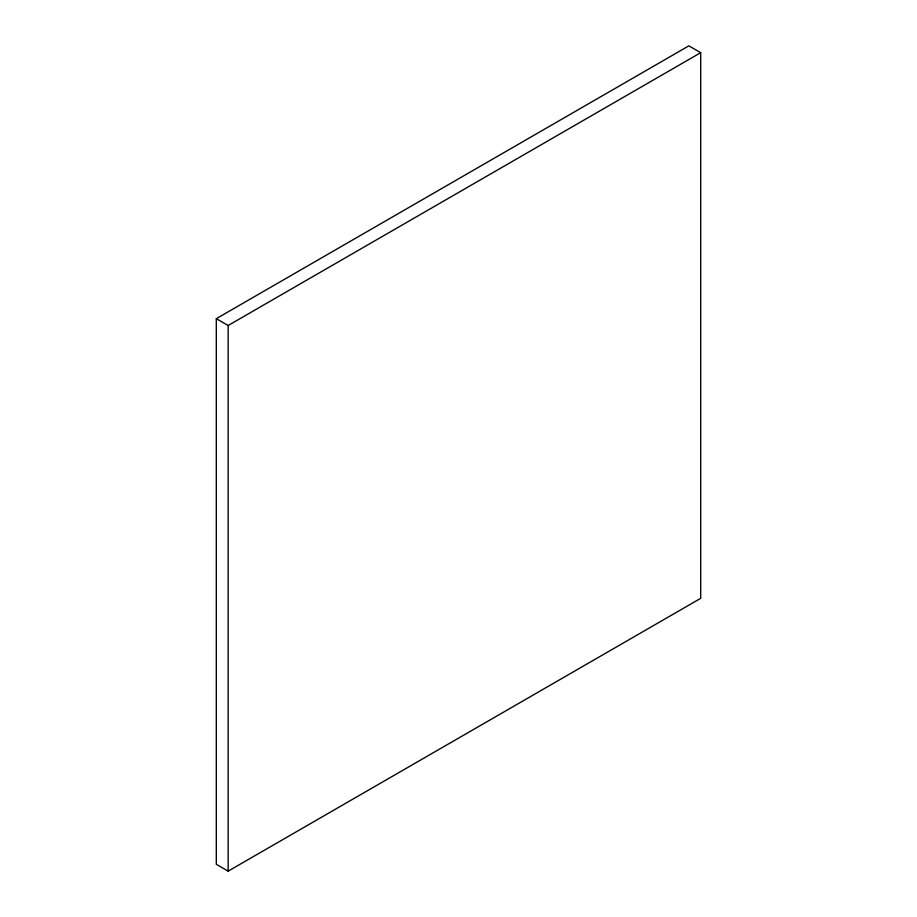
<?xml version="1.0" encoding="UTF-8"?>
<svg xmlns="http://www.w3.org/2000/svg" width="917" height="917" viewBox="0 0 917 917"><rect width="100%" height="100%" fill="white"/><g stroke="black" fill="none" stroke-linecap="round" stroke-linejoin="round"><path stroke-width="1.38" d="M216.309 318.669L688.85 45.85L700.691 52.682L700.691 598.331L228.15 871.15L216.309 864.318L216.309 318.669L228.15 325.501L700.691 52.682M228.15 325.501L228.15 871.15"/></g></svg>
